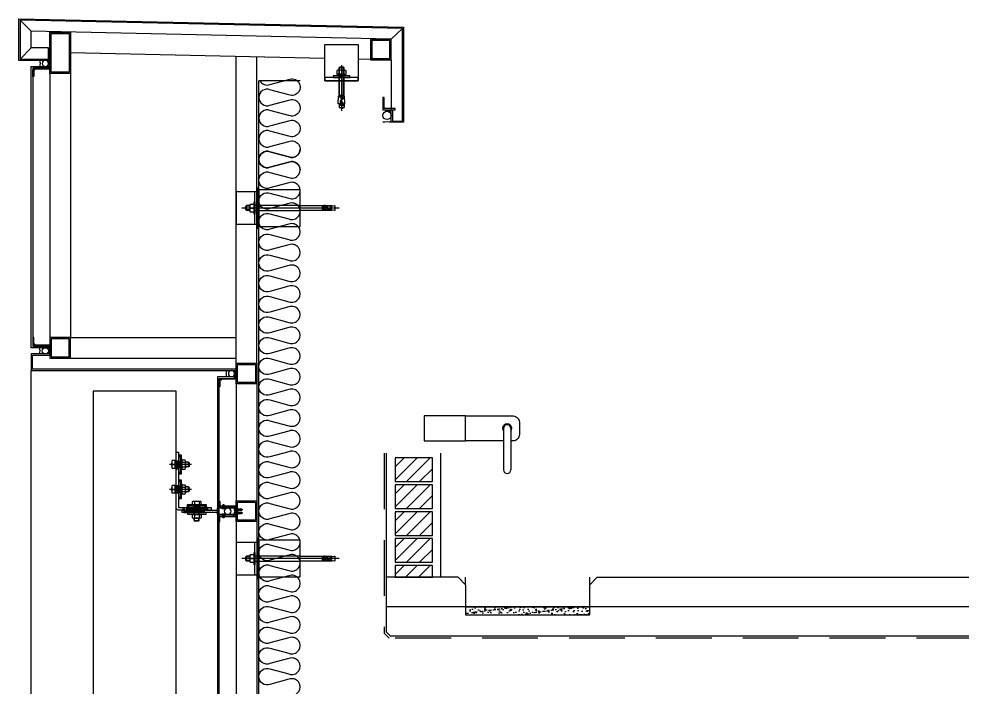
# Model space of a CAD drawing. Header units: millimetres. Extents: x 19868 to 801382, y -4805 to 85279.
# Drawn here: x 537758 to 540038, y 80463 to 82079 of the extents above; entities that cross this region are included whole.
import ezdxf

# ---------------------------------------------------------------- set-up
doc = ezdxf.new("R2010")
doc.units = ezdxf.units.MM
doc.header["$LTSCALE"] = 250
for name, pattern in [('AUDIT_I_191120105348-3', [2.3, 1.5, -0.8]), ('CENTER', [50.8, 31.75, -6.35, 6.35, -6.35]), ('HID', [2.8, 1.8, -1]), ('HIDDEN', [9.525, 6.35, -3.175]), ('HIDDEN2', [4.7625, 3.175, -1.5875])]:
    doc.linetypes.add(name, pattern=pattern)
for name, color, linetype in [('-입면선1', 2, 'Continuous'), ('0-Sheet', 7, 'Continuous'), ('4', 4, 'Continuous'), ('A-ELE-4', 4, 'Continuous'), ('A-ELE-7', 7, 'Continuous'), ('A-ELE-8', 8, 'Continuous'), ('A-ETC-8', 8, 'Continuous'), ('A-FIN', 6, 'Continuous'), ('A-FIN-8', 8, 'Continuous'), ('A-FIN-9', 7, 'Continuous'), ('A-HAT', 252, 'Continuous'), ('A-HAT-9', 9, 'Continuous'), ('A-HAT-WIREMESH', 9, 'g_mesh'), ('A-HID2', 4, 'AUDIT_I_191120105348-3'), ('A-WALL', 3, 'Continuous'), ('A-WP', 1, 'HID'), ('A-난간', 120, 'Continuous'), ('A-파라펫링', 7, 'Continuous'), ('alucobond', 7, 'Continuous'), ('EXTRUSION', 7, 'Continuous'), ('fastener', 1, 'Continuous'), ('ISL', 251, 'Continuous'), ('mold', 4, 'Continuous'), ('RIVET', 6, 'Continuous'), ('S-TEEL', 4, 'Continuous'), ('SCREW', 1, 'Continuous'), ('SEALANT', 252, 'Continuous')]:
    doc.layers.add(name, color=color, linetype=linetype)
doc.layers.add('NOPLOT', color=191, linetype='Continuous', plot=False)
doc.styles.add('Gdim', font='')
doc.styles.get('Gdim').set_extended_font_data('Dotum')
doc.linetypes.add('g_mesh', pattern='A,10,-0.8,["X",Gdim,S=0.6,R=0,X=-0.15,Y=-0.3],-0.8', length=11.6)

# ---------------------------------------------------------------- blocks, each defined once
blk = doc.blocks.new('너트 M12')
for p, q in [((-9, 0), (9, 0)), ((-9.5, -9), (-9.5, -0.5)), ((9, -9.5), (-9, -9.5)), ((0, -8.3), (0, -1.2)), ((9.5, -0.5), (9.5, -9))]:
    blk.add_line(p, q)
for centre, start, end in [((-9, -0.5), 90, 180), ((-9, -9), 180, 270), ((9, -0.5), 0, 90), ((9, -9), 270, 0)]:
    blk.add_arc(centre, 0.5, start, end)
at = {"extrusion": (0, 0, -1)}
for centre, major_axis, ratio, start_param, end_param in [((-4.8, -0.9), (-4.75, 0.31), 0.185359, -0.024388, 3.141593), ((4.8, -0.9), (4.75, 0.31), 0.185108, 3.141593, 6.30754), ((-4.8, -8.6), (4.75, 0.31), 0.187111, 0, 3.166211), ((4.8, -8.6), (-4.75, 0.31), 0.185991, 3.117121, 6.283185)]:
    blk.add_ellipse(centre, major_axis=major_axis, ratio=ratio, start_param=start_param, end_param=end_param, dxfattribs=at)
blk = doc.blocks.new('A$C8bae6ef9')
at = {"layer": 'A-ETC-8'}
for p, q in [((51.5, -80), (51.5, 0)), ((249, -40), (14, -40)), ((24, -35.5), (25.5, -34)), ((34.2, -35.5), (24, -35.5)), ((24, -35.5), (24, -44.5)), ((34, -44.5), (24, -44.5)), ((24, -44.5), (25.5, -46)), ((34, -34), (25.5, -34)), ((25.5, -34), (25.5, -46)), ((45.5, -34), (155, -34)), ((209, -34), (155, -34)), ((209, -34), (209, -46)), ((212, -34), (209, -34)), ((212, -34), (212, -46)), ((226, -35.5), (212, -35.5)), ((226, -44.5), (212, -44.5)), ((212.6, -46.2), (212.6, -33.8)), ((215.6, -33.8), (212.6, -33.8)), ((230.6, -33.8), (215.6, -33.8)), ((216.6, -38), (216.6, -42)), ((220.6, -38), (220.6, -38.5)), ((220.6, -41.5), (220.6, -42)), ((221.1, -39), (227.7, -39)), ((221.1, -41), (227.7, -41)), ((237, -34), (226, -35.5)), ((226, -44.5), (237, -46)), ((231.1, -37.3), (229.3, -38.5)), ((231.1, -42.7), (229.3, -41.5)), ((231.6, -36.5), (231.6, -34.8)), ((231.6, -45.2), (231.6, -43.5)), ((237.5, -34), (237, -34)), ((239, -44.5), (239, -35.5)), ((34, -46), (25.5, -46)), ((155, -46), (45.5, -46)), ((155, -46), (209, -46)), ((209, -46), (212, -46)), ((215.6, -46.2), (212.6, -46.2)), ((215.6, -46.2), (230.6, -46.2)), ((237, -46), (237.5, -46))]:
    blk.add_line(p, q, dxfattribs=at)
blk.add_lwpolyline([(51.5, 0), (1.5, 0), (1.5, -80), (51.5, -80)], dxfattribs=at)
for points in [[(51.5, 0), (45.5, 0), (45.5, -80), (51.5, -80)], [(55, -84.5), (55, 4.5), (155, 4.5), (155, -84.5)], [(45.5, -55), (45.5, -25), (43.5, -25), (43.5, -55)]]:
    blk.add_lwpolyline(points, close=True, dxfattribs=at)
blk.add_lwpolyline([(51.5, -87.5), (51.5, 7.5, -0.414214), (52.5, 8.5), (55, 8.5), (55, -88.5), (52.5, -88.5, -0.414214)], format="xyb", close=True, dxfattribs=at)
for centre, radius, start, end in [((218.6, -38), 2, 90, 180), ((218.6, -42), 2, 180, 270), ((218.6, -38), 2, 0, 90), ((218.6, -42), 2, 270, 0), ((221.1, -38.5), 0.5, 180, 270), ((221.1, -41.5), 0.5, 90, 180), ((227.7, -36), 3, 270, 303.6901), ((227.7, -44), 3, 56.3099, 90), ((230.6, -34.8), 1, 0, 90), ((230.6, -45.2), 1, 270, 0), ((230.6, -36.5), 1, 303.6901, 0), ((230.6, -43.5), 1, 0, 56.3099), ((237.5, -35.5), 1.5, 0, 90), ((237.5, -44.5), 1.5, 270, 0)]:
    blk.add_arc(centre, radius, start, end, dxfattribs=at)
at = {"layer": 'A-ETC-8', "xscale": -1, "rotation": 270}
blk.add_blockref('너트 M12', (43.5, -40), dxfattribs=at)
blk = doc.blocks.new('A$C632c858f')
at = {"layer": 'A-ETC-8'}
blk.add_arc((-2.8, 0), 24, 341.8248, 18.1752, dxfattribs=at)
blk.add_ellipse((34, 0), major_axis=(7.59, 0), ratio=0.987937, dxfattribs=at)
blk = doc.blocks.new('A$Cae507117')
at = {"layer": 'A-ETC-8'}
for points in [[(-50, 0), (-50, -50), (0, -50), (0, 0)], [(-46.8, -3.2), (-46.8, -46.8), (-3.2, -46.8), (-3.2, -3.2)]]:
    blk.add_lwpolyline(points, close=True, dxfattribs=at)
blk = doc.blocks.new('A$Cab6a45e4')
at = {"layer": 'A-HAT-9'}
h = blk.add_hatch(dxfattribs=at)
h.set_pattern_fill('AR-SAND', color=256, scale=0.3)
h.set_pattern_definition([(37.5, (-113396.389, 321984.363), (-0.4800094, 14.6823971), [0, -11.5824, 0, -12.954, 0, -12.3825]), (7.5, (-113396.389, 321984.363), (13.4856985, 21.504753), [0, -6.2484, 0, -10.4394, 0, -4.0005]), (327.5, (-113405.761, 321984.363), (23.7297711, 0.04311554), [0, -3.81, 0, -13.716, 0, -17.907]), (317.5, (-113405.761, 321984.363), (22.9066936, 6.6878797), [0, -1.905, 0, -8.9916, 0, -10.287])])
h.paths.add_polyline_path([(0, 45), (300, 45), (300, 25), (0, 25)])
at = {"layer": 'A-FIN'}
for points in [[(-18, 116), (0, 98), (0, 25), (300, 25), (300, 98), (318, 116)], [(0, 45), (300, 45)]]:
    blk.add_lwpolyline(points, dxfattribs=at)
at = {"layer": 'NOPLOT'}
for p, q in [((0, 98), (0, 116)), ((300, 98), (300, 116))]:
    blk.add_line(p, q, dxfattribs=at)
blk = doc.blocks.new('M12-STUD ANCHOR')
at = {"layer": 'A-ETC-8'}
for p, q in [((22.7, 48), (23.9, 49.2)), ((34.7, 48), (22.7, 48)), ((22.7, -20.8), (22.7, 48)), ((33.5, 49.2), (23.9, 49.2)), ((23.9, -20.8), (23.9, 49.2)), ((28.7, 54.2), (28.7, -55.8)), ((33.5, 49.2), (34.7, 48)), ((33.5, -20.8), (33.5, 49.2)), ((34.7, -20.8), (34.7, 48)), ((17.8, 33.7), (17.8, 40.7)), ((28.2, 30.2), (18, 31.2)), ((18, 28.2), (18, 31.2)), ((18, 31.2), (29.2, 31.2)), ((28.2, 27.2), (18, 28.2)), ((28.7, 42.2), (19.2, 42.2)), ((28.7, 32.2), (19.2, 32.2)), ((23.3, 33.7), (23.3, 40.7)), ((28.2, 27.2), (28.2, 30.2)), ((39.5, 28.2), (28.2, 28.2)), ((28.7, 42.2), (38.2, 42.2)), ((28.7, 32.2), (38.2, 32.2)), ((29.2, 29.2), (29.2, 32.2)), ((39.5, 31.2), (29.2, 32.2)), ((39.5, 28.2), (29.2, 29.2)), ((34.2, 33.7), (34.2, 40.7)), ((39.5, 28.2), (39.5, 31.2)), ((39.7, 33.7), (39.7, 40.7)), ((20.5, -38.8), (21.7, -20.8)), ((21.7, -20.8), (24.3, -20.8)), ((22.7, -18.4), (34.7, -18.4)), ((28.7, -20.8), (24.8, -20.8)), ((35.7, -20.8), (28.7, -20.8)), ((36.9, -38.8), (35.7, -20.8)), ((28.7, -38.8), (20.5, -38.8)), ((22.7, -38.8), (22.7, -48.4)), ((22.7, -41.2), (34.7, -41.2)), ((22.7, -42.4), (34.7, -42.4)), ((25.8, -32.3), (32, -26.1)), ((26.2, -32.6), (32.3, -26.5)), ((31.1, -35.9), (27.5, -35.9)), ((31.1, -36.4), (27.5, -36.4)), ((31.1, -38.8), (28.7, -38.8)), ((32.3, -38.8), (36.9, -38.8)), ((34.7, -38.8), (34.7, -48.4)), ((22.7, -48.4), (28.7, -48.4)), ((28.7, -50.8), (22.7, -48.4)), ((28.7, -50.8), (34.7, -48.4)), ((34.7, -48.4), (28.7, -48.4))]:
    blk.add_line(p, q, dxfattribs=at)
for centre, radius, start, end in [((19.2, 40.7), 1.47, 90, 180), ((19.2, 33.7), 1.47, 180, 270), ((21.8, 40.7), 1.47, 360, 90), ((21.8, 33.7), 1.47, 270, 360), ((24.7, 40.7), 1.47, 90, 180), ((24.7, 33.7), 1.47, 180, 270), ((32.8, 40.7), 1.47, 360, 90), ((32.8, 33.7), 1.47, 270, 360), ((35.7, 40.7), 1.47, 90, 180), ((35.7, 33.7), 1.47, 180, 270), ((38.2, 40.7), 1.47, 360, 90), ((38.2, 33.7), 1.47, 270, 360), ((27.7, -21.9), 3.6, 161.9622, 315), ((27.7, -21.9), 3.12, 159.0667, 315), ((27.5, -34), 2.4, 135, 270), ((27.5, -34), 1.92, 135, 270), ((31.1, -25.3), 1.68, 315, 135), ((31.1, -25.3), 1.2, 315, 135), ((31.1, -37.6), 1.68, 314.4153, 90), ((31.1, -37.6), 1.2, 270, 90)]:
    blk.add_arc(centre, radius, start, end, dxfattribs=at)
blk = doc.blocks.new('A$C7453124a')
at = {"layer": 'A-ETC-8'}
for points in [[(-40, 88.4), (40, 88.4), (40, 0), (-40, 0)], [(-40, 8), (-40, 0), (40, 0), (40, 8)], [(-20, 8), (20, 8), (20, 12), (-20, 12)]]:
    blk.add_lwpolyline(points, close=True, dxfattribs=at)
blk.add_blockref('M12-STUD ANCHOR', (-28.7, -16.2), dxfattribs=at)
blk = doc.blocks.new('A$C74a2a393')
at = {"layer": 'A-ETC-8'}
for points in [[(-50, -100), (-50, 0), (0, 0), (0, -100)], [(-46.8, -96.8), (-46.8, -3.2), (-3.2, -3.2), (-3.2, -96.8)]]:
    blk.add_lwpolyline(points, close=True, dxfattribs=at)
blk = doc.blocks.new('A$Ccc718929')
at = {"layer": '0-Sheet'}
for p, q in [((900, -20), (900, -250)), ((897, -247), (897, -22.9)), ((858, -223), (858, -220)), ((858, -220), (870, -220)), ((870, -223), (858, -223)), ((870, -250), (870, -223)), ((873, -220), (873, -247)), ((900, -250), (870, -250)), ((873, -247), (897, -247))]:
    blk.add_line(p, q, dxfattribs=at)
at = {"layer": 'A-ETC-8'}
for p, q in [((0, -29.7), (-27, -3)), ((870, -49.1), (0, -29.7)), ((0, -70.3), (0, -29.7)), ((870, -49.1), (897, -23)), ((-27, -97.3), (0, -70.3)), ((42, -70.3), (0, -70.3)), ((42, -97.3), (42, -70.3)), ((710, -95.6), (95, -82.2)), ((868.5, -99.1), (790, -97.4)), ((870, -99.1), (870, -220))]:
    blk.add_line(p, q, dxfattribs=at)
blk.add_lwpolyline([(8, -119.3), (43, -119.3), (43, -108.3), (45, -108.3), (45, -121.3), (9.7, -121.3, -0.226541), (6, -125), (6, -139.7), (4, -139.7), (4, -123.3, 0.414214)], format="xyb", close=True, dxfattribs=at)
blk.add_lwpolyline([(850, -220), (880, -220), (880, -217), (853, -217), (853, -190), (850, -190)], close=True, dxfattribs=at)
blk.add_arc((860, -313.7), 64.5, 81.0843, 98.9157, dxfattribs=at)
blk.add_ellipse((860, -233.5), major_axis=(0, 10), ratio=0.999542, dxfattribs=at)
at = {"layer": 'A-FIN-9'}
for p, q in [((-30, -100.3), (-30, 0)), ((-30, 0), (900, -20)), ((897, -23), (-27, -3)), ((-27, -3), (-27, -97.3)), ((42, -100.3), (-30, -100.3)), ((-27, -97.3), (45, -97.3)), ((42, -107.3), (42, -100.3)), ((45, -107.3), (42, -107.3)), ((45, -97.3), (45, -107.3))]:
    blk.add_line(p, q, dxfattribs=at)
at = {"layer": 'A-ETC-8'}
for name, p in [('A$C74a2a393', (95, -31.8)), ('A$C7453124a', (750, -150)), ('A$Cae507117', (870, -49.1))]:
    blk.add_blockref(name, p, dxfattribs=at)
at = {"layer": 'A-ETC-8', "xscale": -1, "rotation": 180}
blk.add_blockref('A$C632c858f', (0, -107.8), dxfattribs=at)
blk = doc.blocks.new('revit')
at = {"layer": 'RIVET'}
for p, q in [((-4.2, 0.5), (-4.2, 0)), ((4.2, 0), (-4.2, 0)), ((2.7, 1), (-2.7, 1)), ((-1.5, 1), (-1.5, -7)), ((1.5, 1), (1.5, -7)), ((4.2, 0.5), (4.2, 0)), ((2.4, -5.5), (-2.4, -5.5)), ((2.4, -7), (-2.4, -7))]:
    blk.add_line(p, q, dxfattribs=at)
at = {"layer": 'RIVET', "color": 1, "linetype": 'CENTER'}
blk.add_line((0, 2.3), (0, -9), dxfattribs=at)
at = {"layer": 'RIVET'}
for points in [[(-4.2, 0.5), (-2.7, 1)], [(4.2, 0.5), (2.7, 1)]]:
    blk.add_lwpolyline(points, dxfattribs=at)
blk.add_lwpolyline([(-1.5, -7, 0.666667), (1.5, -7, 1.5)], format="xyb", dxfattribs=at)
for centre, start, end in [((-2.4, -6.2), 90, 270), ((2.4, -6.2), 270, 90)]:
    blk.add_arc(centre, 0.75, start, end, dxfattribs=at)
blk = doc.blocks.new('PH-4-16')
at = {"layer": 'SCREW'}
for p, q in [((-1.5, 0), (-1.5, -1)), ((1.5, 0), (1.5, -1.6)), ((0.1, -0.9), (-2, -1.2)), ((-2, -1.2), (-1.5, -1)), ((0.1, -1), (-2, -1.3)), ((-2, -1.3), (-1.5, -1.5)), ((2, -1.8), (-2, -2.4)), ((-2, -2.4), (-1.5, -2.2)), ((-2, -2.5), (-1.5, -2.7)), ((2, -3), (-2, -3.7)), ((-2, -3.6), (-1.5, -3.5)), ((-2, -3.8), (-1.5, -4)), ((2, -4.3), (-2, -4.9)), ((-2, -4.9), (-1.5, -4.7)), ((-2, -5), (-1.5, -5.2)), ((2, -5.5), (-2, -6.2)), ((-2, -6.1), (-1.5, -5.9)), ((-2, -6.2), (-1.5, -6.4)), ((2, -6.7), (-2, -7.4)), ((-2, -7.4), (-1.5, -7.2)), ((-2, -7.5), (-1.5, -7.7)), ((2, -8), (-2, -8.6)), ((-2, -8.6), (-1.5, -8.4)), ((-2, -8.7), (-1.5, -8.9)), ((2, -9.2), (-2, -9.9)), ((-2, -9.9), (-1.5, -9.7)), ((-2, -10), (-1.5, -10.2)), ((2, -10.5), (-2, -11.1)), ((-2, -11.1), (-1.5, -10.9)), ((-2, -11.2), (-1.5, -11.4)), ((2, -1.9), (-2, -2.5)), ((2, -3.1), (-2, -3.8)), ((2, -4.4), (-2, -5)), ((2, -5.6), (-2, -6.3)), ((2, -6.9), (-2, -7.5)), ((2, -8.1), (-2, -8.7)), ((2, -9.3), (-2, -10)), ((2, -10.6), (-2, -11.2)), ((0.1, -0.9), (-1.5, -1)), ((0.1, -1), (-1.5, -1.5)), ((-1.5, -1.5), (-1.5, -2.2)), ((1.5, -1.6), (-1.5, -2.2)), ((1.5, -2.1), (-1.5, -2.7)), ((-1.5, -2.7), (-1.5, -3.5)), ((1.5, -2.8), (-1.5, -3.5)), ((1.5, -3.3), (-1.5, -4)), ((1.5, -4.1), (-1.5, -4.7)), ((1.5, -4.6), (-1.5, -5.2)), ((-1.5, -5.2), (-1.5, -5.9)), ((1.5, -5.3), (-1.5, -5.9)), ((1.5, -5.8), (-1.5, -6.4)), ((-1.5, -6.4), (-1.5, -7.2)), ((1.5, -6.5), (-1.5, -7.2)), ((1.5, -7.1), (-1.5, -7.7)), ((-1.5, -7.7), (-1.5, -8.4)), ((1.5, -7.8), (-1.5, -8.4)), ((1.5, -8.3), (-1.5, -8.9)), ((-1.5, -8.9), (-1.5, -9.7)), ((1.5, -9), (-1.5, -9.7)), ((1.5, -9.5), (-1.5, -10.2)), ((-1.5, -10.2), (-1.5, -10.9)), ((1.5, -10.3), (-1.5, -10.9)), ((1.5, -10.8), (-1.5, -11.4)), ((-1.5, -11.4), (-1.5, -14.5)), ((-1.5, -14.5), (-1.1, -14.5)), ((0, -16), (-1.5, -14.5)), ((-1.1, -12.6), (-1.1, -14.5)), ((-1.1, -14.5), (0, -16)), ((0, -16), (1.5, -14.5)), ((1.5, -14.5), (0.4, -12.2)), ((1.5, -1.6), (2, -1.8)), ((2, -1.9), (1.5, -2.1)), ((1.5, -2.1), (1.5, -2.8)), ((2, -3), (1.5, -2.8)), ((2, -3.1), (1.5, -3.3)), ((1.5, -3.3), (1.5, -4.1)), ((2, -4.3), (1.5, -4.1)), ((2, -4.4), (1.5, -4.6)), ((1.5, -4.6), (1.5, -5.3)), ((2, -5.5), (1.5, -5.3)), ((2, -5.6), (1.5, -5.8)), ((1.5, -5.8), (1.5, -6.5)), ((2, -6.7), (1.5, -6.5)), ((2, -6.9), (1.5, -7.1)), ((1.5, -7.1), (1.5, -7.8)), ((2, -8), (1.5, -7.8)), ((2, -8.1), (1.5, -8.3)), ((1.5, -8.3), (1.5, -9)), ((2, -9.2), (1.5, -9)), ((2, -9.3), (1.5, -9.5)), ((1.5, -9.5), (1.5, -10.3)), ((2, -10.5), (1.5, -10.3)), ((2, -10.6), (1.5, -10.8)), ((1.5, -10.8), (1.5, -14.5))]:
    blk.add_line(p, q, dxfattribs=at)
at = {"layer": 'SCREW', "color": 1, "linetype": 'CENTER'}
blk.add_line((0, 4), (0, -17.7), dxfattribs=at)
at = {"layer": 'SCREW', "linetype": 'HIDDEN2'}
blk.add_line((-1.5, -4), (-1.5, -4.7), dxfattribs=at)
at = {"layer": 'SCREW'}
blk.add_lwpolyline([(3.5, 1), (3.5, 0), (-3.5, 0), (-3.5, 1, -0.336479), (-2.5, 2.2, -0.138717), (2.5, 2.2, -0.336479)], format="xyb", close=True, dxfattribs=at)
blk.add_lwpolyline([(-2.5, 2.2), (-2.3, 2), (-2.1, 1.9), (-1.8, 1.9), (-1.5, 2), (-1.3, 2), (-1, 2.1), (-0.8, 2.1), (-0.7, 2.1), (-0.6, 2.1), (-0.5, 2), (-0.5, 1.8), (-0.5, 1.6), (-0.5, 1.4), (-0.5, 1.2), (-0.5, 1), (-0.5, 0.8), (-0.4, 0.7), (-0.3, 0.6), (-0.1, 0.6), (0, 0.5), (0.1, 0.6), (0.3, 0.6), (0.4, 0.7), (0.5, 0.8), (0.5, 1), (0.5, 1.2), (0.5, 1.4), (0.5, 1.6), (0.5, 1.8), (0.5, 2), (0.6, 2.1), (0.7, 2.1), (0.8, 2.1), (1, 2.1), (1.3, 2), (1.5, 2), (1.8, 1.9), (2.1, 1.9), (2.3, 2), (2.5, 2.2)], dxfattribs=at)
for centre, radius, start, end in [((-1.9, -1.2), 0.0931, 139.8661, 209.9246), ((-1.9, -2.5), 0.0931, 139.8661, 209.9246), ((-1.9, -3.7), 0.0931, 139.8661, 209.9246), ((-1.9, -4.9), 0.0931, 139.8661, 209.9246), ((-1.9, -6.2), 0.0931, 139.8661, 209.9246), ((-1.9, -7.4), 0.0931, 139.8661, 209.9246), ((-1.9, -8.7), 0.0931, 139.8661, 209.9246), ((-1.9, -9.9), 0.0931, 139.8661, 209.9246), ((-1.9, -11.2), 0.0931, 139.8661, 209.9246), ((-0.3, -12.6), 0.815, 27.365, 180), ((0, -0.9), 0.0605, 310.7271, 69.3149), ((1.9, -1.8), 0.0931, 319.8661, 29.9246), ((1.9, -3.1), 0.0931, 319.8661, 29.9246), ((1.9, -4.3), 0.0931, 319.8661, 29.9246), ((1.9, -5.6), 0.0931, 319.8661, 29.9246), ((1.9, -6.8), 0.0931, 319.8661, 29.9246), ((1.9, -8), 0.0931, 319.8661, 29.9246), ((1.9, -9.3), 0.0931, 319.8661, 29.9246), ((1.9, -10.5), 0.0931, 319.8661, 29.9246)]:
    blk.add_arc(centre, radius, start, end, dxfattribs=at)
blk = doc.blocks.new('A$Ca5277587')
at = {"layer": '-입면선1', "linetype": 'HIDDEN', "ltscale": 0.005}
h = blk.add_hatch(dxfattribs=at)
h.set_pattern_fill('DASH', color=1, scale=0.5, angle=90)
h.set_pattern_definition([(90, (793.9652, -2056.4048), (-1.5875, 1.5875), [1.5875, -1.5875])])
h.paths.add_polyline_path([(6, 406.5), (11, 406.5), (11, 419.5), (6, 419.5)])
h = blk.add_hatch(dxfattribs=at)
h.set_pattern_fill('DASH', color=1, scale=0.5, angle=90)
h.set_pattern_definition([(90, (793.9652, -2116.4048), (-1.5875, 1.5875), [1.5875, -1.5875])])
h.paths.add_polyline_path([(6, 346.5), (11, 346.5), (11, 359.5), (6, 359.5)])
at = {"layer": '4', "transparency": 33554687}
h = blk.add_hatch(dxfattribs=at)
h.set_pattern_fill('JIS_LC_20A', color=8, scale=2, angle=180)
h.set_pattern_definition([(225, (2691.68, -42.89), (28.2843, -28.2843), []), (225, (2689.68, -42.89), (28.2843, -28.2843), [])])
edge = h.paths.add_edge_path()
edge.add_line((0, 309), (0, 443))
edge.add_line((0, 443), (6, 443))
edge.add_line((6, 443), (6, 309))
edge.add_line((6, 309), (85, 309))
edge.add_line((85, 309), (85, 303))
edge.add_line((85, 303), (6, 303))
edge.add_arc((6, 309), 6, 180, 270, ccw=False)
at = {"layer": '4', "linetype": 'HID', "lineweight": 25, "transparency": 33554687}
h = blk.add_hatch(dxfattribs=at)
h.set_pattern_fill('LINE', color=1, scale=0.5, angle=180)
h.set_pattern_definition([(0, (-3440.2672, -1271.7153), (0, 1.5875), [])])
h.paths.add_polyline_path([(6, 405.3), (0.5, 405.3), (0.5, 420.7), (6, 420.7)])
h = blk.add_hatch(dxfattribs=at)
h.set_pattern_fill('LINE', color=1, scale=0.5, angle=180)
h.set_pattern_definition([(0, (-3440.2672, -1331.7153), (0, 1.5875), [])])
h.paths.add_polyline_path([(6, 345.3), (0.5, 345.3), (0.5, 360.7), (6, 360.7)])
h = blk.add_hatch(dxfattribs=at)
h.set_pattern_fill('LINE', color=8, angle=90)
h.set_pattern_definition([(270, (2691.7762, -32.9828), (3.175, -6e-16), [])])
h.paths.add_polyline_path([(18.5, 297), (68.4, 297), (68.4, 303), (18.5, 303)])
h = blk.add_hatch(dxfattribs=at)
h.set_pattern_fill('LINE', color=8, angle=270)
h.set_pattern_definition([(270, (2691.7762, -52.8894), (3.175, -6e-16), [])])
h.paths.add_polyline_path([(74.9, 309), (24.9, 309), (24.9, 303), (74.9, 303)])
h = blk.add_hatch(dxfattribs=at)
h.set_pattern_fill('LINE', color=1, scale=0.5, angle=270)
h.set_pattern_definition([(270, (2691.0848, -79.0771), (1.5875, -7e-16), [])])
h.paths.add_polyline_path([(47.4, 309), (32.4, 309), (32.4, 298), (47.4, 298)])
at = {"layer": '4', "linetype": 'HIDDEN', "ltscale": 0.005}
h = blk.add_hatch(dxfattribs=at)
h.set_pattern_fill('DASH', color=1, scale=0.5)
h.set_pattern_definition([(360, (-2116.136, -522.0626), (1.5875, 1.5875), [1.5875, -1.5875])])
h.paths.add_polyline_path([(43.5, 309), (43.5, 314), (56.5, 314), (56.5, 309)])
at = {"layer": '-입면선1', "color": 1, "linetype": 'HIDDEN', "ltscale": 0.005, "elevation": 0}
for points in [[(11, 419.5), (6, 419.5), (6, 406.5), (11, 406.5)], [(11, 359.5), (6, 359.5), (6, 346.5), (11, 346.5)]]:
    blk.add_lwpolyline(points, close=True, dxfattribs=at)
at = {"layer": '4', "elevation": 0}
blk.add_lwpolyline([(0, 309), (0, 443), (6, 443), (6, 309), (85, 309), (85, 303), (6, 303, -0.414214)], format="xyb", close=True, dxfattribs=at)
at = {"layer": '4'}
for points in [[(11, 390.5), (13, 390.5), (13, 435.5), (11, 435.5), (6, 435.5), (6, 390.5), (11, 390.5), (11, 393.5), (6, 393.5), (11, 393.5), (11, 432.5), (6, 432.5), (11, 432.5), (11, 435.5)], [(11, 330.5), (13, 330.5), (13, 375.5), (11, 375.5), (6, 375.5), (6, 330.5), (11, 330.5), (11, 333.5), (6, 333.5), (11, 333.5), (11, 372.5), (6, 372.5), (11, 372.5), (11, 375.5)]]:
    blk.add_lwpolyline(points, dxfattribs=at)
at = {"layer": '4', "color": 8, "linetype": 'HID', "lineweight": 25, "elevation": 0}
for points in [[(6, 421.2), (0, 421.2), (0, 404.7), (6, 404.7)], [(6, 361.2), (0, 361.2), (0, 344.7), (6, 344.7)], [(18.5, 297), (68.4, 297), (68.4, 303), (18.5, 303)], [(74.9, 309), (24.9, 309), (24.9, 303), (74.9, 303)]]:
    blk.add_lwpolyline(points, close=True, dxfattribs=at)
at = {"layer": '4', "color": 1, "linetype": 'HID', "lineweight": 25, "elevation": 0}
for points in [[(6, 405.3), (0.5, 405.3), (0.5, 420.7), (6, 420.7)], [(6, 345.3), (0.5, 345.3), (0.5, 360.7), (6, 360.7)], [(47.4, 309), (32.4, 309), (32.4, 298), (47.4, 298)]]:
    blk.add_lwpolyline(points, close=True, dxfattribs=at)
at = {"layer": '4', "elevation": 0}
for points in [[(100.4, 297), (15, 297), (15, 303), (100.4, 303)], [(27.5, 314), (27.5, 316), (72.5, 316), (72.5, 314), (72.5, 309), (27.5, 309), (27.5, 314), (30.5, 314), (30.5, 309), (30.5, 314), (69.5, 314), (69.5, 309), (69.5, 314), (72.5, 314)]]:
    blk.add_lwpolyline(points, dxfattribs=at)
at = {"layer": '4', "color": 1, "linetype": 'HIDDEN', "ltscale": 0.005, "elevation": 0}
blk.add_lwpolyline([(56.5, 314), (56.5, 309), (43.5, 309), (43.5, 314)], close=True, dxfattribs=at)
at = {"layer": 'A-FIN', "elevation": 0}
for points in [[(104, 311.5), (140, 311.5), (140, 311.5), (140, 307.5), (100, 307.5)], [(104, 288.5), (140, 288.5), (140, 288.5), (140, 292.5), (100, 292.5)]]:
    blk.add_lwpolyline(points, dxfattribs=at)
at = {"layer": 'fastener'}
for p, q in [((37.5, 413, 0), (-15.5, 413)), ((-10.5, 408.8, 0), (-10.5, 417.3, 0)), ((-2.5, 422.5, 0), (-9.5, 422.5, 0)), ((-9.5, 413, 0), (-2.5, 413, 0)), ((-2.5, 403.5, 0), (-2.5, 422.5, 0)), ((-2.5, 419, 0), (13, 419, 0)), ((15, 424, 0), (21.9, 424, 0)), ((15, 418.5, 0), (21.9, 418.5, 0)), ((23, 421.2, 0), (23, 404.8, 0)), ((30.5, 419, 0), (23, 419, 0)), ((30.5, 407, 0), (30.5, 419, 0)), ((30.5, 419, 0), (32.5, 417, 0)), ((32.5, 409, 0), (32.5, 417, 0)), ((-2.5, 403.5, 0), (-9.5, 403.5, 0)), ((-2.5, 407, 0), (13, 407, 0)), ((15, 407.5, 0), (21.9, 407.5, 0)), ((15, 402.1, 0), (21.9, 402.1, 0)), ((30.5, 407, 0), (23, 407, 0)), ((30.5, 407, 0), (32.5, 409, 0)), ((37.5, 353, 0), (-15.5, 353)), ((-10.5, 348.8, 0), (-10.5, 357.3, 0)), ((-2.5, 362.5, 0), (-9.5, 362.5, 0)), ((-9.5, 353, 0), (-2.5, 353, 0)), ((-2.5, 343.5, 0), (-9.5, 343.5, 0)), ((-2.5, 343.5, 0), (-2.5, 362.5, 0)), ((-2.5, 359, 0), (13, 359, 0)), ((-2.5, 347, 0), (13, 347, 0)), ((15, 364, 0), (21.9, 364, 0)), ((15, 358.5, 0), (21.9, 358.5, 0)), ((15, 347.5, 0), (21.9, 347.5, 0)), ((15, 342.1, 0), (21.9, 342.1, 0)), ((23, 361.2, 0), (23, 344.8, 0)), ((30.5, 359, 0), (23, 359, 0)), ((30.5, 347, 0), (23, 347, 0)), ((30.5, 347, 0), (30.5, 359, 0)), ((30.5, 359, 0), (32.5, 357, 0)), ((30.5, 347, 0), (32.5, 349, 0)), ((32.5, 349, 0), (32.5, 357, 0)), ((41.8, 324, 0), (58.2, 324, 0)), ((44.5, 322.5, 0), (44.5, 316, 0)), ((55.5, 322.5, 0), (55.5, 316, 0)), ((44, 293, 0), (44, 316, 0)), ((44.7, 293, 0), (44.7, 316, 0)), ((55.2, 293, 0), (55.2, 316, 0)), ((56, 293, 0), (56, 316, 0)), ((39, 291, 0), (39, 284.1, 0)), ((58.2, 283, 0), (41.8, 283, 0)), ((44, 278, 0), (44, 283, 0)), ((44, 278, 0), (56, 278, 0)), ((44, 278, 0), (46, 276, 0)), ((44.5, 291, 0), (44.5, 284.1, 0)), ((44.7, 277.3, 0), (44.7, 283, 0)), ((54, 276, 0), (46, 276, 0)), ((56, 278, 0), (54, 276, 0)), ((55.2, 277.3, 0), (55.2, 283, 0)), ((55.5, 291, 0), (55.5, 284.1, 0)), ((56, 278, 0), (56, 283, 0)), ((60.9, 291, 0), (60.9, 284.1, 0))]:
    blk.add_line(p, q, dxfattribs=at)
for points in [[(13, 400.8), (15, 400.8), (15, 425.2), (13, 425.2), (13, 400.8)], [(13, 340.8), (15, 340.8), (15, 365.2), (13, 365.2), (13, 340.8)]]:
    blk.add_lwpolyline(points, dxfattribs=at)
at = {"layer": 'fastener', "elevation": 0}
blk.add_lwpolyline([(60.9, 316), (60.9, 322.5, 0.547945), (55.5, 322.5, 0.273973), (44.5, 322.5, 0.547945), (39, 322.5), (39, 316)], format="xyb", close=True, dxfattribs=at)
blk.add_lwpolyline([(62.2, 293), (62.2, 291), (37.8, 291), (37.8, 293)], close=True, dxfattribs=at)
at = {"layer": 'fastener'}
for centre, radius, start, end in [((1.3, 417.8, 0), 11.8, 156.2227, 203.7773), ((1.3, 408.3, 0), 11.8, 156.2227, 203.7773), ((19.1, 421.2, 0), 3.88, 315.2164, 44.7836), ((9.1, 413, 0), 13.9, 336.8008, 23.1992), ((19.1, 404.8, 0), 3.88, 315.2164, 44.7836), ((1.3, 357.8, 0), 11.8, 156.2227, 203.7773), ((1.3, 348.3, 0), 11.8, 156.2227, 203.7773), ((19.1, 361.2, 0), 3.88, 315.2164, 44.7836), ((9.1, 353, 0), 13.9, 336.8008, 23.1992), ((19.1, 344.8, 0), 3.88, 315.2164, 44.7836), ((41.8, 286.9, 0), 3.88, 225.2164, 314.7836), ((50, 296.9, 0), 13.9, 246.8008, 293.1992), ((58.2, 286.9, 0), 3.88, 225.2164, 314.7836)]:
    blk.add_arc(centre, radius, start, end, dxfattribs=at)
at = {"layer": 'mold', "color": 4, "elevation": 0}
for points in [[(105.5, 313), (145, 313), (145, 300), (143.5, 300), (143.5, 311.5), (104, 311.5), (104, 324.5), (105.5, 324.5), (105.5, 313)], [(105.5, 287), (145, 287), (145, 300), (143.5, 300), (143.5, 288.5), (104, 288.5), (104, 275.5), (105.5, 275.5), (105.5, 287)]]:
    blk.add_lwpolyline(points, dxfattribs=at)
at = {"layer": 'S-TEEL', "elevation": 0}
blk.add_lwpolyline([(27.5, 293), (72.5, 293), (72.5, 297), (27.5, 297)], close=True, dxfattribs=at)
at = {"layer": 'SEALANT', "elevation": 0}
blk.add_lwpolyline([(100, 292.5, 0.059304), (100, 307.5)], format="xyb", dxfattribs=at)
at = {"layer": 'SEALANT', "extrusion": (0, 0, -1)}
blk.add_ellipse((124.8, 300, 0), major_axis=(8.29, 0), ratio=0.90449, dxfattribs=at)
at = {"layer": 'A-ETC-8', "xscale": -1, "rotation": 180}
blk.add_blockref('A$Cae507117', (195, 275, 0), dxfattribs=at)
at = {"layer": 'alucobond', "rotation": 180}
blk.add_blockref('revit', (115, 307.5, 0), dxfattribs=at)
at = {"layer": 'alucobond', "xscale": -1, "rotation": 359.9999999999999}
blk.add_blockref('revit', (115, 292.5, 0), dxfattribs=at)
at = {"layer": 'EXTRUSION', "xscale": -1, "rotation": 89.99999999999937}
blk.add_blockref('PH-4-16', (143.5, 304, 0), dxfattribs=at)
at = {"layer": 'EXTRUSION', "rotation": 90.0000000000004}
blk.add_blockref('PH-4-16', (143.5, 296, 0), dxfattribs=at)
blk = doc.blocks.new('C49BE3F48')
at = {"layer": 'A-ELE-7', "color": 8}
blk.add_arc((100.4, -75), 11, 324.9032, 215.0968, dxfattribs=at)
at = {"layer": 'A-ETC-8', "color": 8, "elevation": 0}
blk.add_lwpolyline([(91.4, -105), (0, -105), (0, -45), (115, -45, -0.414214), (130, -60), (130, -90, -0.414214), (115, -105), (109.4, -105)], format="xyb", dxfattribs=at)
at = {"layer": 'A-HID2', "color": 5, "elevation": 0}
blk.add_lwpolyline([(0, -45), (-100, -45), (-100, -105), (0, -105)], dxfattribs=at)
at = {"layer": 'A-난간', "color": 8}
for p, q in [((91.4, -75), (91.4, -175)), ((109.4, -75), (109.4, -175))]:
    blk.add_line(p, q, dxfattribs=at)
for centre, start, end in [((100.4, -75), 0, 180), ((100.4, -175), 180, 0)]:
    blk.add_arc(centre, 9, start, end, dxfattribs=at)

msp = doc.modelspace()

# ---------------------------------------------------------------- hatches: boundary and pattern name
at = {"layer": 'A-HAT', "lineweight": -3}
h = msp.add_hatch(dxfattribs=at)
h.set_pattern_fill('ANSI31', color=256, scale=7, style=0)
h.set_pattern_definition([(45, (455582.234, 83339.05), (-15.715448, 15.715448), [])])
h.paths.add_polyline_path([(538758.2, 81017.4), (538668.2, 81017.4), (538668.2, 80960.4), (538758.2, 80960.4)])
h = msp.add_hatch(dxfattribs=at)
h.set_pattern_fill('ANSI31', color=256, scale=7, style=0)
h.set_pattern_definition([(45, (455582.234, 83274.05), (-15.715448, 15.715448), [])])
h.paths.add_polyline_path([(538758.2, 80952.4), (538668.2, 80952.4), (538668.2, 80895.4), (538758.2, 80895.4)])
h = msp.add_hatch(dxfattribs=at)
h.set_pattern_fill('ANSI31', color=256, scale=7, style=0)
h.set_pattern_definition([(45, (455582.234, 83209.05), (-15.715448, 15.715448), [])])
h.paths.add_polyline_path([(538758.2, 80887.4), (538668.2, 80887.4), (538668.2, 80830.4), (538758.2, 80830.4)])
h = msp.add_hatch(dxfattribs=at)
h.set_pattern_fill('ANSI31', color=256, scale=7, style=0)
h.set_pattern_definition([(45, (455582.234, 83144.05), (-15.715448, 15.715448), [])])
h.paths.add_polyline_path([(538758.2, 80822.4), (538668.2, 80822.4), (538668.2, 80765.4), (538758.2, 80765.4)])
h = msp.add_hatch(dxfattribs=at)
h.set_pattern_fill('ANSI31', color=256, scale=7, style=0)
h.set_pattern_definition([(45, (455582.234, 83079.05), (-15.715448, 15.715448), [])])
h.paths.add_polyline_path([(538758.2, 80757.4), (538668.2, 80757.4), (538668.2, 80728.9), (538758.2, 80728.9)])

# ---------------------------------------------------------------- linework, layer by layer
at = {"layer": '0-Sheet'}
msp.add_lwpolyline([(537791.2, 81265.9), (537833.2, 81265.9), (537833.2, 81275.9), (537830.2, 81275.9), (537830.2, 81275.9), (537830.2, 81268.9), (537788.2, 81268.9), (537788.2, 81228.9), (538280.2, 81228.9), (538280.2, 81221.9), (538280.2, 81221.9), (538283.2, 81221.9), (538283.2, 81231.9), (537791.2, 81231.9)], close=True, dxfattribs=at)
at = {"layer": 'A-ELE-4', "elevation": 0}
msp.add_lwpolyline([(538138.2, 81178.9), (537938.2, 81178.9), (537938.2, 76328.9), (538138.2, 76328.9)], close=True, dxfattribs=at)
at = {"layer": 'A-ELE-8'}
msp.add_line((537788.2, 76278.9, 0), (537788.2, 81228.9, 0), dxfattribs=at)
at = {"layer": 'A-ETC-8'}
for p, q in [((538283.2, 81246.4, 0), (538283.2, 81988, 0)), ((538333.2, 81246.4, 0), (538333.2, 81986.9, 0)), ((537833.2, 81946.7, 0), (537833.2, 81308.9, 0)), ((537883.2, 81946.7, 0), (537883.2, 81308.9, 0)), ((537883.2, 81308.9, 0), (538283.2, 81308.9, 0)), ((537883.2, 81258.9, 0), (538283.2, 81258.9, 0)), ((538283.2, 81196.4, 0), (538283.2, 78653.9)), ((538333.2, 81196.4, 0), (538333.2, 78653.9))]:
    msp.add_line(p, q, dxfattribs=at)
msp.add_lwpolyline([(537796.2, 81287.9), (537831.2, 81287.9), (537831.2, 81276.9), (537833.2, 81276.9), (537833.2, 81289.9), (537797.9, 81289.9, 0.226541), (537794.2, 81293.6), (537794.2, 81308.3), (537792.2, 81308.3), (537792.2, 81291.9, -0.414214)], format="xyb", close=True, dxfattribs=at)
at = {"layer": 'A-ETC-8', "elevation": 0}
msp.add_lwpolyline([(538246.2, 81209.9), (538281.2, 81209.9), (538281.2, 81220.9), (538283.2, 81220.9), (538283.2, 81207.9), (538247.9, 81207.9, -0.226541), (538244.2, 81204.3), (538244.2, 81189.6), (538242.2, 81189.6), (538242.2, 81205.9, 0.414214)], format="xyb", close=True, dxfattribs=at)
at = {"layer": 'A-FIN'}
for p, q in [((538778.2, 80728.9, 0), (538778.2, 81028.9, 0)), ((538820.2, 80728.9), (538646.2, 80728.9)), ((539156.2, 80728.9), (553420.2, 80728.9))]:
    msp.add_line(p, q, dxfattribs=at)
msp.add_lwpolyline([(537829.2, 81287.9), (537829.2, 81283.9), (537788.2, 81283.9), (537788.2, 81963.6), (537829.2, 81963.6), (537829.2, 81959.6), (537792.2, 81959.6), (537792.2, 81287.9), (537829.2, 81287.9)], close=True, dxfattribs=at)
at = {"layer": 'A-FIN', "elevation": 0}
msp.add_lwpolyline([(538279.2, 81209.9), (538279.2, 81213.9), (538238.2, 81213.9), (538238.2, 78636.4), (538281.2, 78636.4), (538281.2, 78640.4), (538242.2, 78640.4), (538242.2, 81209.9), (538279.2, 81209.9)], close=True, dxfattribs=at)
at = {"layer": 'A-FIN-8'}
for p, q in [((538646.2, 81028.9), (538646.2, 80597.1)), ((538656.4, 80586.9), (538646.2, 80597.1)), ((553920, 80586.9), (538656.4, 80586.9))]:
    msp.add_line(p, q, dxfattribs=at)
at = {"layer": 'A-HAT-WIREMESH', "ltscale": 0.6}
msp.add_line((553921.1, 80657.9), (538646.2, 80657.9), dxfattribs=at)
at = {"layer": 'A-WALL', "elevation": 0}
for points in [[(538668.2, 81017.4), (538668.2, 80960.4), (538758.2, 80960.4), (538758.2, 81017.4)], [(538668.2, 80952.4), (538668.2, 80895.4), (538758.2, 80895.4), (538758.2, 80952.4)], [(538668.2, 80887.4), (538668.2, 80830.4), (538758.2, 80830.4), (538758.2, 80887.4)], [(538668.2, 80822.4), (538668.2, 80765.4), (538758.2, 80765.4), (538758.2, 80822.4)], [(538668.2, 80757.4), (538668.2, 80728.9), (538758.2, 80728.9), (538758.2, 80757.4)]]:
    msp.add_lwpolyline(points, close=True, dxfattribs=at)
at = {"layer": 'A-WP', "ltscale": 0.3}
for p, q in [((538641.2, 81028.9), (538641.2, 80594.1)), ((538653.4, 80581.9), (538641.2, 80594.1)), ((553923.1, 80581.9), (538653.4, 80581.9))]:
    msp.add_line(p, q, dxfattribs=at)
at = {"layer": 'ISL'}
msp.add_line((538438.2, 81928.9, 0), (538338.2, 81928.9, 0), dxfattribs=at)
msp.add_lwpolyline([(538138.2, 51518.9), (538138.2, 75178.9), (538338.2, 75178.9), (538338.2, 81928.9)], dxfattribs=at)
at = {"layer": 'ISL', "elevation": 0}
msp.add_lwpolyline([(538340.9, 81928.9, 0.367763), (538365.3, 81920.2), (538411.1, 81932.6, -1.449198), (538411.1, 81895.2), (538365.3, 81907.6, 0.524856), (538338.2, 81888.9, 0.524856), (538365.3, 81870.2), (538411.1, 81882.6, -1.449198), (538411.1, 81845.2), (538365.3, 81857.6, 0.524856), (538338.2, 81838.9, 0.524856), (538365.3, 81820.2), (538411.1, 81832.6, -1.449198), (538411.1, 81795.2), (538365.3, 81807.6, 0.524856), (538338.2, 81788.9, 0.524856), (538365.3, 81770.2), (538411.1, 81782.6, -1.449198), (538411.1, 81745.2), (538365.3, 81757.6, 0.524856), (538338.2, 81738.9, 0.524856), (538365.3, 81720.2), (538411.1, 81732.6, -0.525094), (538438.2, 81713.9)], format="xyb", dxfattribs=at)
at = {"layer": 'ISL'}
msp.add_lwpolyline([(538411.1, 80445.2, 1.449198), (538411.1, 80482.6), (538365.3, 80470.2, -0.524856), (538338.2, 80488.9, -0.524856), (538365.3, 80507.6), (538411.1, 80495.2, 1.449198), (538411.1, 80532.6), (538365.3, 80520.2, -0.524856), (538338.2, 80538.9, -0.524856), (538365.3, 80557.6), (538411.1, 80545.2, 1.449198), (538411.1, 80582.6), (538365.3, 80570.2, -0.524856), (538338.2, 80588.9, -0.524856), (538365.3, 80607.6), (538411.1, 80595.2, 1.449198), (538411.1, 80632.6), (538365.3, 80620.2, -0.524856), (538338.2, 80638.9, -0.524856), (538365.3, 80657.6), (538411.1, 80645.2, 1.449198), (538411.1, 80682.6), (538365.3, 80670.2, -0.524856), (538338.2, 80688.9, -0.524856), (538365.3, 80707.6), (538411.1, 80695.2, 1.449198), (538411.1, 80732.6), (538365.3, 80720.2, -0.524856), (538338.2, 80738.9, -0.524856), (538365.3, 80757.6), (538411.1, 80745.2, 1.449198), (538411.1, 80782.6), (538365.3, 80770.2, -0.524856), (538338.2, 80788.9, -0.524856), (538365.3, 80807.6), (538411.1, 80795.2, 1.449198), (538411.1, 80832.6), (538365.3, 80820.2, -0.524856), (538338.2, 80838.9, -0.524856), (538365.3, 80857.6), (538411.1, 80845.2, 1.449198), (538411.1, 80882.6), (538365.3, 80870.2, -0.524856), (538338.2, 80888.9, -0.524856), (538365.3, 80907.6), (538411.1, 80895.2, 1.449198), (538411.1, 80932.6), (538365.3, 80920.2, -0.524856), (538338.2, 80938.9, -0.524856), (538365.3, 80957.6), (538411.1, 80945.2, 1.449198), (538411.1, 80982.6), (538365.3, 80970.2, -0.524856), (538338.2, 80988.9, -0.524856), (538365.3, 81007.6), (538411.1, 80995.2, 1.449198), (538411.1, 81032.6), (538365.3, 81020.2, -0.524856), (538338.2, 81038.9, -0.524856), (538365.3, 81057.6), (538411.1, 81045.2, 1.449198), (538411.1, 81082.6), (538365.3, 81070.2, -0.524856), (538338.2, 81088.9, -0.524856), (538365.3, 81107.6), (538411.1, 81095.2, 1.449198), (538411.1, 81132.6), (538365.3, 81120.2, -0.524856), (538338.2, 81138.9, -0.524856), (538365.3, 81157.6), (538411.1, 81145.2, 1.449198), (538411.1, 81182.6), (538365.3, 81170.2, -0.524856), (538338.2, 81188.9, -0.524856), (538365.3, 81207.6), (538411.1, 81195.2, 1.449198), (538411.1, 81232.6), (538365.3, 81220.2, -0.524856), (538338.2, 81238.9, -0.524856), (538365.3, 81257.6), (538411.1, 81245.2, 1.449198), (538411.1, 81282.6), (538365.3, 81270.2, -0.524856), (538338.2, 81288.9, -0.524856), (538365.3, 81307.6), (538411.1, 81295.2, 1.449198), (538411.1, 81332.6), (538365.3, 81320.2, -0.524856), (538338.2, 81338.9, -0.524856), (538365.3, 81357.6), (538411.1, 81345.2, 1.449198), (538411.1, 81382.6), (538365.3, 81370.2, -0.524856), (538338.2, 81388.9, -0.524856), (538365.3, 81407.6), (538411.1, 81395.2, 1.449198), (538411.1, 81432.6), (538365.3, 81420.2, -0.524856), (538338.2, 81438.9, -0.524856), (538365.3, 81457.6), (538411.1, 81445.2, 1.449198), (538411.1, 81482.6), (538365.3, 81470.2, -0.524856), (538338.2, 81488.9, -0.524856), (538365.3, 81507.6), (538411.1, 81495.2, 1.449198), (538411.1, 81532.6), (538365.3, 81520.2, -0.524856), (538338.2, 81538.9, -0.524856), (538365.3, 81557.6), (538411.1, 81545.2, 1.449198), (538411.1, 81582.6), (538365.3, 81570.2, -0.524856), (538338.2, 81588.9, -0.524856), (538365.3, 81607.6), (538411.1, 81595.2, 1.449198), (538411.1, 81632.6), (538365.3, 81620.2, -0.524856), (538338.2, 81638.9, -0.524856), (538365.3, 81657.6), (538411.1, 81645.2, 1.449198), (538411.1, 81682.6), (538365.3, 81670.2, -0.524856), (538338.2, 81688.9, -0.524856), (538365.3, 81707.6), (538411.1, 81695.2, 1.449198), (538411.1, 81732.6), (538365.3, 81720.2, -0.524856), (538338.2, 81738.9, -0.524856), (538365.3, 81757.6), (538411.1, 81745.2, 0.525094), (538438.2, 81763.9)], format="xyb", dxfattribs=at)

# ---------------------------------------------------------------- block references
at = {"layer": 'A-ETC-8', "xscale": -1, "rotation": 180}
for name, p in [('A$C8bae6ef9', (538283.2, 81581.5, 0)), ('A$Cae507117', (538333.2, 81196.4, 0)), ('A$C632c858f', (538238.2, 81221.4, 0)), ('A$C8bae6ef9', (538283.2, 80734.2))]:
    msp.add_blockref(name, p, dxfattribs=at)
at = {"layer": 'A-ETC-8'}
for name, p in [('A$Cae507117', (537883.2, 81308.9, 0)), ('A$C632c858f', (537788.2, 81276.4, 0))]:
    msp.add_blockref(name, p, dxfattribs=at)
at = {"layer": 'A-FIN'}
msp.add_blockref('A$Cab6a45e4', (538838.2, 80612.9), dxfattribs=at)
at = {"layer": 'A-FIN-9'}
for name, p in [('A$Ccc718929', (537788.2, 82078.9, 0)), ('A$Ca5277587', (538138.2, 80588.6, 0))]:
    msp.add_blockref(name, p, dxfattribs=at)
at = {"layer": 'A-파라펫링'}
msp.add_blockref('C49BE3F48', (538838.2, 81163.9, 0), dxfattribs=at)

doc.saveas('drawing.dxf')
